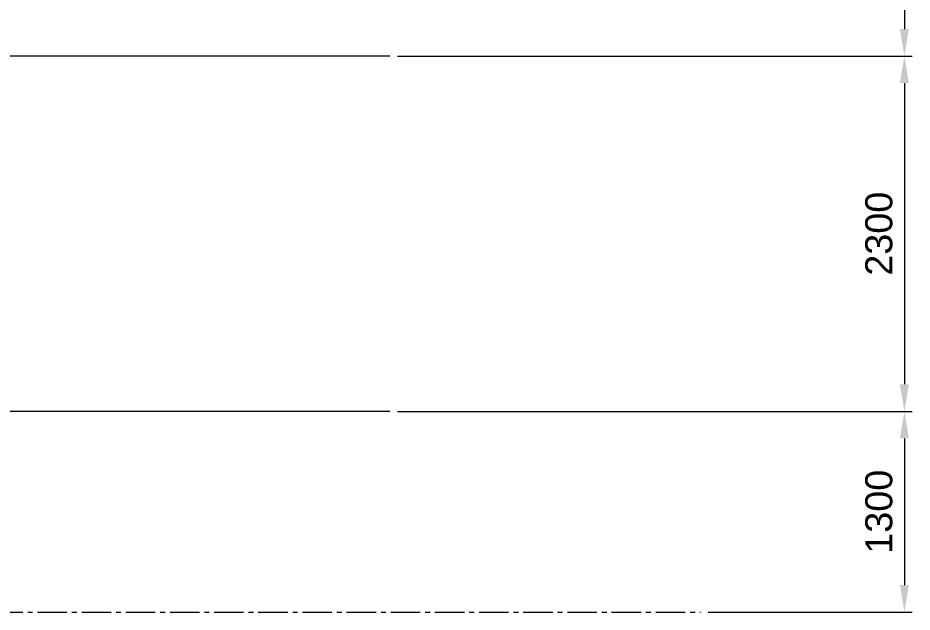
# Model space of a CAD drawing. Header units: millimetres. Extents: x 163705 to 1616509, y 81827 to 302547.
# Drawn here: x 1101579 to 1107365, y 143060 to 146907 of the extents above; entities that cross this region are included whole.
import ezdxf

# ---------------------------------------------------------------- set-up
doc = ezdxf.new("R2010")
doc.units = ezdxf.units.MM
doc.header["$LTSCALE"] = 10
doc.linetypes.add('CENTER2', pattern=[28.575000000000003, 19.05, -3.175, 3.175, -3.175])
for name, color, linetype, lineweight in [('1-中心线', 1, 'CENTER2', 0), ('1-剖面线', 8, 'Continuous', 0), ('1-标注', 3, 'Continuous', 0)]:
    doc.layers.add(name, color=color, linetype=linetype, lineweight=lineweight)
doc.styles.get("Standard").update_dxf_attribs({"font": 'arial.ttf'})
doc.dimstyles.new('AM_GB50$0', dxfattribs={"dimscale": 50, "dimtxt": 3.5, "dimasz": 3.5, "dimexe": 1, "dimexo": 1, "dimgap": 1.5, "dimtad": 1, "dimdsep": 46, "dimtxsty": 'Standard', "dimcen": 0, "dimclrd": 256, "dimclre": 256, "dimclrt": 2, "dimadec": 0, "dimazin": 2, "dimtp": 0.1, "dimtm": 0.1, "dimtfac": 0.71, "dimtdec": 3, "dimtmove": 0, "dimatfit": 3, "dimfxl": 0, "dimlwd": -1, "dimlwe": -1, "dimarcsym": 0})

# ---------------------------------------------------------------- blocks, each defined once
blk = doc.blocks.new('*D493')
at = {"layer": '1-标注', "transparency": 16777216}
for p, q in [((1104035.430212253, 148959.6317333489), (1107365.056115277, 148959.6317333489)), ((1107315.056115277, 148784.6317333489), (1107315.056115277, 146834.6317333489)), ((1104035.430212253, 146659.6317333489), (1107365.056115277, 146659.6317333489))]:
    blk.add_line(p, q, dxfattribs=at)
for points in [[(1107285.88944861, 148784.6317333489), (1107344.222781943, 148784.6317333489), (1107315.056115277, 148959.6317333489)], [(1107285.88944861, 146834.6317333489), (1107344.222781943, 146834.6317333489), (1107315.056115277, 146659.6317333489)]]:
    blk.add_solid(points, dxfattribs=at)
at = {"layer": 'Defpoints', "transparency": 16777216}
for p in [(1103985.430212253, 148959.6317333489), (1103985.430212253, 146659.6317333489), (1107315.056115277, 146659.6317333489)]:
    blk.add_point(p, dxfattribs=at)
at = {"layer": '1-标注', "transparency": 16777216, "insert": (1107150.646156204, 147809.6317333486), "char_height": 175, "attachment_point": 5, "rotation": 90}
blk.add_mtext('2300', dxfattribs=at)
blk = doc.blocks.new('*D494')
at = {"layer": '1-标注', "transparency": 16777216}
for p, q in [((1104035.430212253, 146659.6317333489), (1107365.056115278, 146659.6317333489)), ((1107315.056115278, 146484.6317333489), (1107315.056115278, 144534.6317333489)), ((1104035.430212253, 144359.6317333489), (1107365.056115278, 144359.6317333489))]:
    blk.add_line(p, q, dxfattribs=at)
for points in [[(1107285.889448611, 146484.6317333489), (1107344.222781944, 146484.6317333489), (1107315.056115278, 146659.6317333489)], [(1107285.889448611, 144534.6317333489), (1107344.222781944, 144534.6317333489), (1107315.056115278, 144359.6317333489)]]:
    blk.add_solid(points, dxfattribs=at)
at = {"layer": 'Defpoints', "transparency": 16777216}
for p in [(1103985.430212253, 146659.6317333489), (1103985.430212253, 144359.6317333489), (1107315.056115278, 144359.6317333489)]:
    blk.add_point(p, dxfattribs=at)
at = {"layer": '1-标注', "transparency": 16777216, "insert": (1107150.646156205, 145509.6317333486), "char_height": 175, "attachment_point": 5, "rotation": 90}
blk.add_mtext('2300', dxfattribs=at)
blk = doc.blocks.new('*D495')
at = {"layer": '1-标注', "transparency": 16777216}
for p, q in [((1104035.430212253, 144359.6317333489), (1107365.056115279, 144359.6317333489)), ((1107315.056115279, 144184.6317333489), (1107315.056115279, 143234.6317333493)), ((1106045.705053747, 143059.6317333493), (1107365.056115279, 143059.6317333493))]:
    blk.add_line(p, q, dxfattribs=at)
for points in [[(1107285.889448612, 144184.6317333489), (1107344.222781945, 144184.6317333489), (1107315.056115279, 144359.6317333489)], [(1107285.889448612, 143234.6317333493), (1107344.222781945, 143234.6317333493), (1107315.056115279, 143059.6317333493)]]:
    blk.add_solid(points, dxfattribs=at)
at = {"layer": 'Defpoints', "transparency": 16777216}
for p in [(1103985.430212253, 144359.6317333489), (1105995.705053747, 143059.6317333493), (1107315.056115279, 143059.6317333493)]:
    blk.add_point(p, dxfattribs=at)
at = {"layer": '1-标注', "transparency": 16777216, "insert": (1107150.646156206, 143709.6317333488), "char_height": 175, "attachment_point": 5, "rotation": 90}
blk.add_mtext('1300', dxfattribs=at)

msp = doc.modelspace()

# ---------------------------------------------------------------- linework, layer by layer
at = {"layer": '1-中心线'}
msp.add_line((1053985.779878024, 143059.6317333492), (1105995.705053746, 143059.6317333492), dxfattribs=at)
at = {"layer": '1-剖面线'}
for p, q in [((1103985.430212252, 146659.6317333488), (1058485.430212253, 146659.6317333488)), ((1103985.430212252, 144359.6317333488), (1058485.430212253, 144359.6317333488))]:
    msp.add_line(p, q, dxfattribs=at)

# ---------------------------------------------------------------- dimensions: what is measured, and where the dimension line sits
at = {"layer": '1-标注'}
for base, p1, p2, picture, middle in [((1107315.056115277, 146659.6317333489), (1103985.430212252, 148959.6317333488), (1103985.430212252, 146659.6317333488), '*D493', (1107150.646156204, 147809.6317333486)), ((1107315.056115278, 144359.6317333489), (1103985.430212252, 146659.6317333488), (1103985.430212252, 144359.6317333488), '*D494', (1107150.646156205, 145509.6317333486)), ((1107315.056115279, 143059.6317333493), (1103985.430212252, 144359.6317333488), (1105995.705053746, 143059.6317333492), '*D495', (1107150.646156206, 143709.6317333488))]:
    dim = msp.add_linear_dim(base=base, p1=p1, p2=p2, angle=90, dimstyle='AM_GB50$0', override={"dimtmove": 1}, dxfattribs=at)
    dim.commit()
    dim.dimension.update_dxf_attribs({"geometry": picture, "text_midpoint": middle})

doc.saveas('drawing.dxf')
